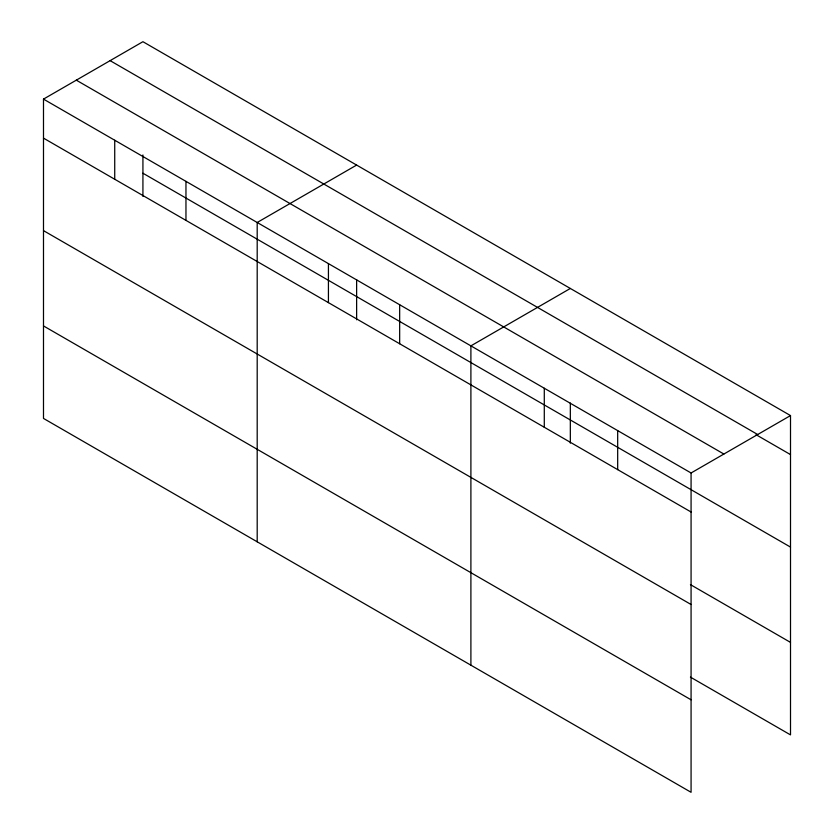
<?xml version="1.0" encoding="UTF-8"?>
<svg xmlns="http://www.w3.org/2000/svg" width="834" height="834" viewBox="0 0 834 834"><rect width="100%" height="100%" fill="white"/><g stroke="black" fill="none" stroke-linecap="round" stroke-linejoin="round"><path stroke-width="1.25" d="M142.927 196.397L142.927 154.978M43.493 99.11L691.073 472.982L691.073 792.3L43.493 418.428L43.493 99.11L142.927 41.7L790.507 415.572L790.507 734.89L690.427 677.114M356.629 165.08L257.195 222.49L257.195 541.808M570.331 288.46L470.897 345.87L470.897 665.188M691.073 472.982L790.507 415.572M110.119 60.642L757.689 434.514M756.031 434.691L790.507 454.593M76.311 80.168L723.881 454.04M142.927 173.222L790.507 547.094M43.493 138.131L691.073 512.003M690.427 584.613L790.507 642.389M43.493 230.632L691.073 604.504M43.493 325.927L691.073 699.799M617.681 430.615L617.681 469.636M570.331 403.041L570.331 443.156M544.289 388.237L544.289 427.258M399.663 304.744L399.663 343.764M356.629 279.661L356.629 319.776M328.429 263.617L328.429 302.638M185.961 181.364L185.961 220.385M114.727 140.237L114.727 179.258"/></g></svg>
